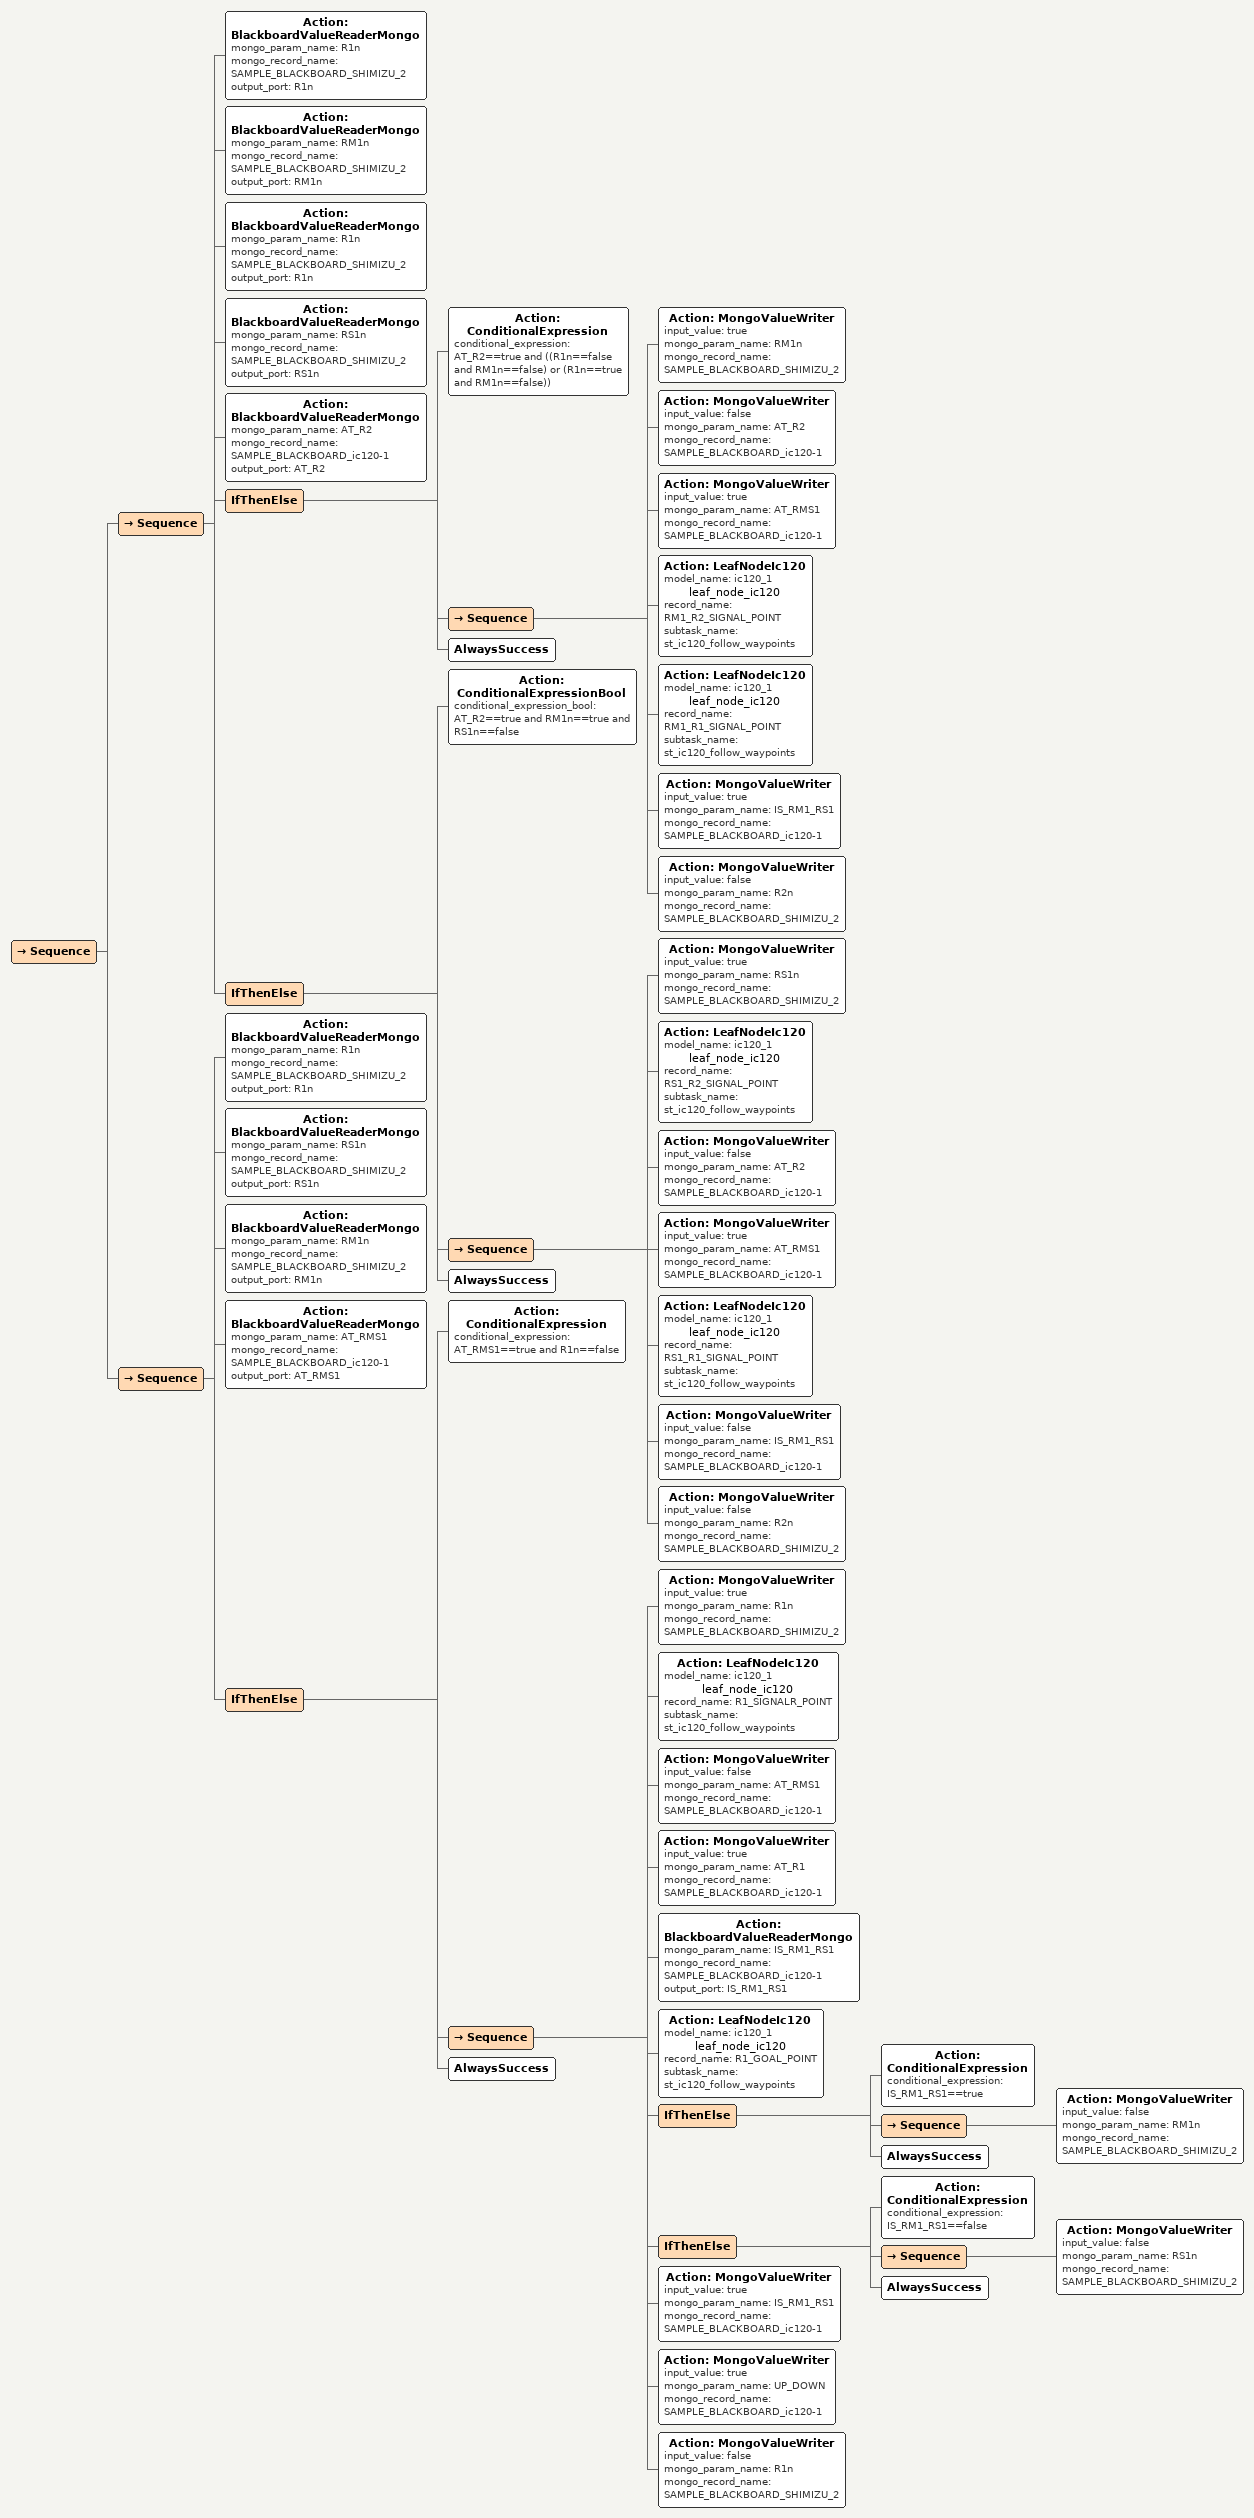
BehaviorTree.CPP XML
<Sequence>
    <Sequence>
        <Action ID="BlackboardValueReaderMongo" mongo_param_name="R1n" mongo_record_name="SAMPLE_BLACKBOARD_SHIMIZU_2" output_port="R1n"/>
        <Action ID="BlackboardValueReaderMongo" mongo_param_name="RM1n" mongo_record_name="SAMPLE_BLACKBOARD_SHIMIZU_2" output_port="RM1n"/>
        <Action ID="BlackboardValueReaderMongo" mongo_param_name="R1n" mongo_record_name="SAMPLE_BLACKBOARD_SHIMIZU_2" output_port="R1n"/>
        <Action ID="BlackboardValueReaderMongo" mongo_param_name="RS1n" mongo_record_name="SAMPLE_BLACKBOARD_SHIMIZU_2" output_port="RS1n"/>
        <Action ID="BlackboardValueReaderMongo" mongo_param_name="AT_R2" mongo_record_name="SAMPLE_BLACKBOARD_ic120-1" output_port="AT_R2"/>
        <IfThenElse>
            <Action ID="ConditionalExpression" conditional_expression="AT_R2==true and ((R1n==false and RM1n==false) or (R1n==true and RM1n==false))"/>
            <Sequence>
                <Action ID="MongoValueWriter" input_value="true" mongo_param_name="RM1n" mongo_record_name="SAMPLE_BLACKBOARD_SHIMIZU_2"/>
                <Action ID="MongoValueWriter" input_value="false" mongo_param_name="AT_R2" mongo_record_name="SAMPLE_BLACKBOARD_ic120-1"/>
                <Action ID="MongoValueWriter" input_value="true" mongo_param_name="AT_RMS1" mongo_record_name="SAMPLE_BLACKBOARD_ic120-1"/>
                <Action ID="LeafNodeIc120" model_name="ic120_1" name="leaf_node_ic120" record_name="RM1_R2_SIGNAL_POINT" subtask_name="st_ic120_follow_waypoints"/>
                <Action ID="LeafNodeIc120" model_name="ic120_1" name="leaf_node_ic120" record_name="RM1_R1_SIGNAL_POINT" subtask_name="st_ic120_follow_waypoints"/>
                <Action ID="MongoValueWriter" input_value="true" mongo_param_name="IS_RM1_RS1" mongo_record_name="SAMPLE_BLACKBOARD_ic120-1"/>
                <Action ID="MongoValueWriter" input_value="false" mongo_param_name="R2n" mongo_record_name="SAMPLE_BLACKBOARD_SHIMIZU_2"/>
            </Sequence>
            <AlwaysSuccess/>
        </IfThenElse>
        <IfThenElse>
            <Action ID="ConditionalExpressionBool" conditional_expression_bool="AT_R2==true and RM1n==true and RS1n==false"/>
            <Sequence>
                <Action ID="MongoValueWriter" input_value="true" mongo_param_name="RS1n" mongo_record_name="SAMPLE_BLACKBOARD_SHIMIZU_2"/>
                <Action ID="LeafNodeIc120" model_name="ic120_1" name="leaf_node_ic120" record_name="RS1_R2_SIGNAL_POINT" subtask_name="st_ic120_follow_waypoints"/>
                <Action ID="MongoValueWriter" input_value="false" mongo_param_name="AT_R2" mongo_record_name="SAMPLE_BLACKBOARD_ic120-1"/>
                <Action ID="MongoValueWriter" input_value="true" mongo_param_name="AT_RMS1" mongo_record_name="SAMPLE_BLACKBOARD_ic120-1"/>
                <Action ID="LeafNodeIc120" model_name="ic120_1" name="leaf_node_ic120" record_name="RS1_R1_SIGNAL_POINT" subtask_name="st_ic120_follow_waypoints"/>
                <Action ID="MongoValueWriter" input_value="false" mongo_param_name="IS_RM1_RS1" mongo_record_name="SAMPLE_BLACKBOARD_ic120-1"/>
                <Action ID="MongoValueWriter" input_value="false" mongo_param_name="R2n" mongo_record_name="SAMPLE_BLACKBOARD_SHIMIZU_2"/>
            </Sequence>
            <AlwaysSuccess/>
        </IfThenElse>
    </Sequence>
    <Sequence>
        <Action ID="BlackboardValueReaderMongo" mongo_param_name="R1n" mongo_record_name="SAMPLE_BLACKBOARD_SHIMIZU_2" output_port="R1n"/>
        <Action ID="BlackboardValueReaderMongo" mongo_param_name="RS1n" mongo_record_name="SAMPLE_BLACKBOARD_SHIMIZU_2" output_port="RS1n"/>
        <Action ID="BlackboardValueReaderMongo" mongo_param_name="RM1n" mongo_record_name="SAMPLE_BLACKBOARD_SHIMIZU_2" output_port="RM1n"/>
        <Action ID="BlackboardValueReaderMongo" mongo_param_name="AT_RMS1" mongo_record_name="SAMPLE_BLACKBOARD_ic120-1" output_port="AT_RMS1"/>
        <IfThenElse>
            <Action ID="ConditionalExpression" conditional_expression="AT_RMS1==true and R1n==false"/>
            <Sequence>
                <Action ID="MongoValueWriter" input_value="true" mongo_param_name="R1n" mongo_record_name="SAMPLE_BLACKBOARD_SHIMIZU_2"/>
                <Action ID="LeafNodeIc120" model_name="ic120_1" name="leaf_node_ic120" record_name="R1_SIGNALR_POINT" subtask_name="st_ic120_follow_waypoints"/>
                <Action ID="MongoValueWriter" input_value="false" mongo_param_name="AT_RMS1" mongo_record_name="SAMPLE_BLACKBOARD_ic120-1"/>
                <Action ID="MongoValueWriter" input_value="true" mongo_param_name="AT_R1" mongo_record_name="SAMPLE_BLACKBOARD_ic120-1"/>
                <Action ID="BlackboardValueReaderMongo" mongo_param_name="IS_RM1_RS1" mongo_record_name="SAMPLE_BLACKBOARD_ic120-1" output_port="IS_RM1_RS1"/>
                <Action ID="LeafNodeIc120" model_name="ic120_1" name="leaf_node_ic120" record_name="R1_GOAL_POINT" subtask_name="st_ic120_follow_waypoints"/>
                <IfThenElse>
                    <Action ID="ConditionalExpression" conditional_expression="IS_RM1_RS1==true"/>
                    <Sequence>
                        <Action ID="MongoValueWriter" input_value="false" mongo_param_name="RM1n" mongo_record_name="SAMPLE_BLACKBOARD_SHIMIZU_2"/>
                    </Sequence>
                    <AlwaysSuccess/>
                </IfThenElse>
                <IfThenElse>
                    <Action ID="ConditionalExpression" conditional_expression="IS_RM1_RS1==false"/>
                    <Sequence>
                        <Action ID="MongoValueWriter" input_value="false" mongo_param_name="RS1n" mongo_record_name="SAMPLE_BLACKBOARD_SHIMIZU_2"/>
                    </Sequence>
                    <AlwaysSuccess/>
                </IfThenElse>
                <Action ID="MongoValueWriter" input_value="true" mongo_param_name="IS_RM1_RS1" mongo_record_name="SAMPLE_BLACKBOARD_ic120-1"/>
                <Action ID="MongoValueWriter" input_value="true" mongo_param_name="UP_DOWN" mongo_record_name="SAMPLE_BLACKBOARD_ic120-1"/>
                <Action ID="MongoValueWriter" input_value="false" mongo_param_name="R1n" mongo_record_name="SAMPLE_BLACKBOARD_SHIMIZU_2"/>
            </Sequence>
            <AlwaysSuccess/>
        </IfThenElse>
    </Sequence>
</Sequence>
